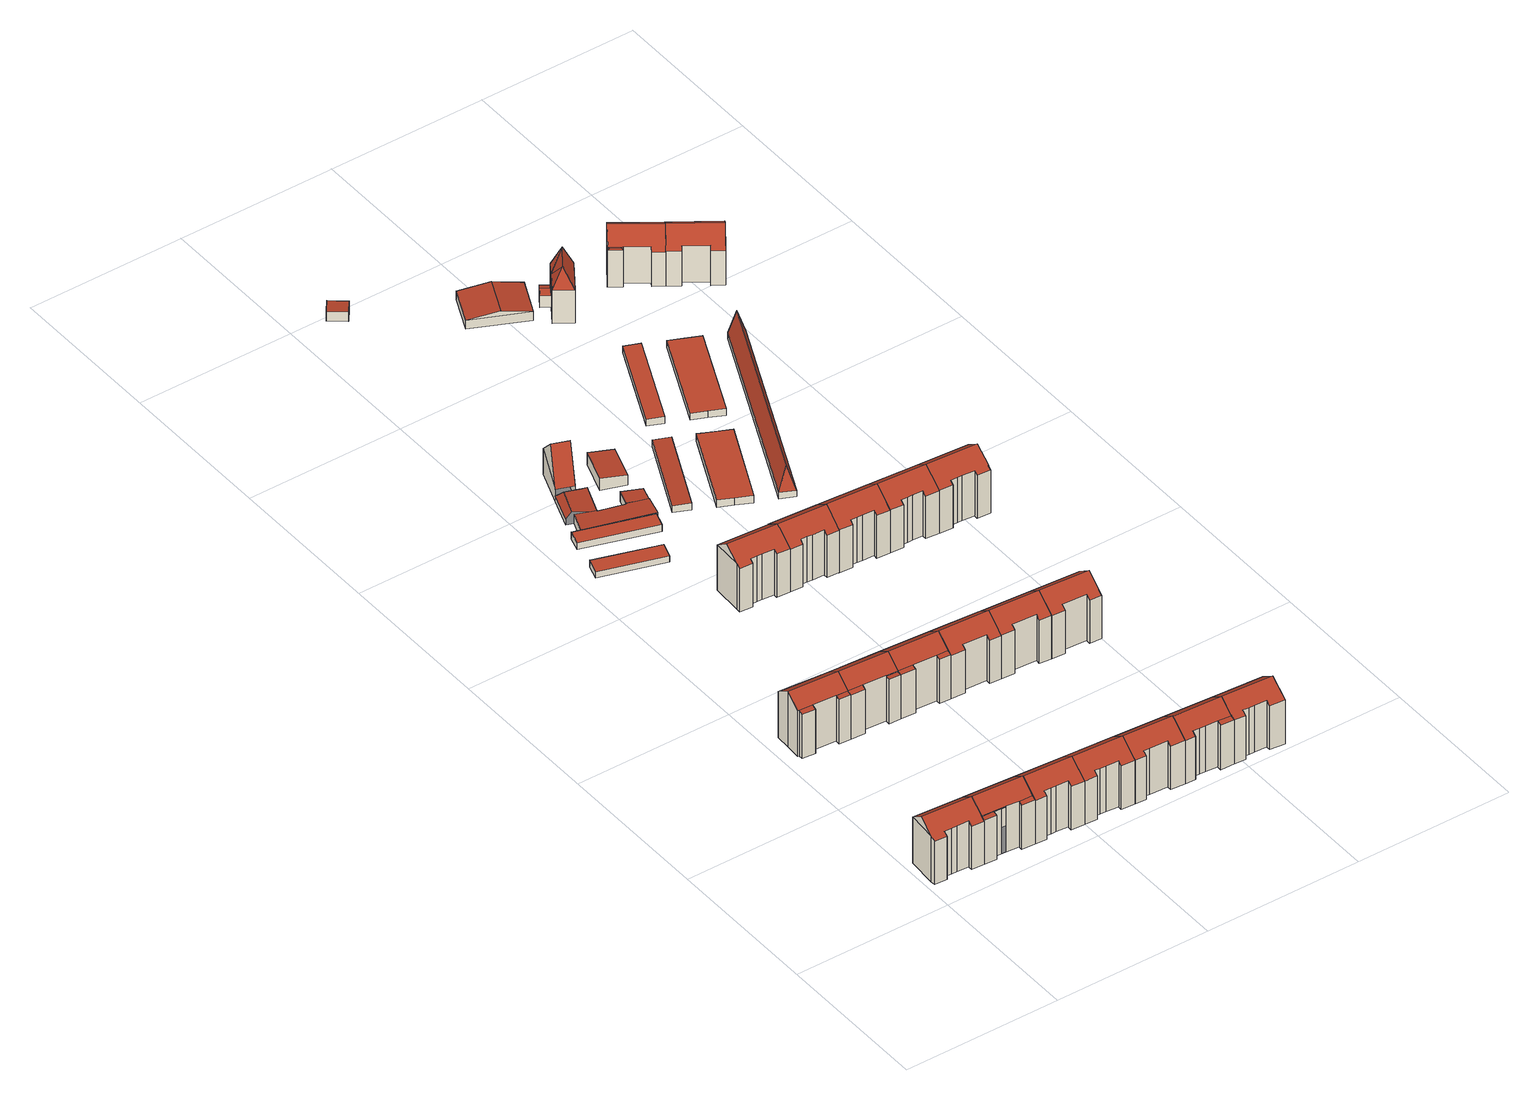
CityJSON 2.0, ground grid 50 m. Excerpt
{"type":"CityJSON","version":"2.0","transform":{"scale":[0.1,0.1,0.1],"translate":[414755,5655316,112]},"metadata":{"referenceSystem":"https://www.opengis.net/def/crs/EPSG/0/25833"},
"CityObjects":{
"building1":{"type":"Building","attributes":{"Dachtyp_tdc":"tdcFreeFormRoof","Gemeindeschluessel":14612000,"Dachneigung":34.83,"QualitaetDacherkennung":77,"Geometrietyp2DReferenz":"3000","measuredHeight":19.24,"function":"31001_9998","roofType":"5000"},"geometry":[{"type":"Solid","lod":"2","boundaries":[[[[0,1,2,3]],[[1,4,5,2]],[[4,6,7,5]],[[6,8,9,7]],[[8,10,11,9]],[[10,12,13,11]],[[12,14,15,13]],[[14,16,17,15]],[[16,18,19,17]],[[18,20,21,19]],[[20,22,23,21]],[[22,0,3,23]],[[24,16,14,25]],[[0,22,20,18,24,25,12,10,8,6,4,1]],[[14,12,25]],[[18,16,24]],[[3,2,5,7,9,11,13,15,17,19,21,23]]]],"semantics":{"surfaces":[{"type":"WallSurface"},{"type":"RoofSurface"},{"type":"GroundSurface"}],"values":[[0,0,0,0,0,0,0,0,0,0,0,0,1,1,0,0,2]]}}]},
"building2":{"type":"Building","attributes":{"Gemeindeschluessel":14612000,"Geometrietyp2DReferenz":"3000","function":"31001_9998","roofType":"9999"},"children":["building2-1","building2-2","building2-3"]},
"building2-1":{"type":"BuildingPart","attributes":{"Dachtyp_tdc":"tdcPolyFlatRoof","Dachneigung":11.85,"QualitaetDacherkennung":84,"Geometrietyp2DReferenz":"3000","measuredHeight":15.65,"roofType":"2100"},"parents":["building2"],"geometry":[{"type":"MultiSurface","lod":"2","boundaries":[[[26,27,28,29]],[[27,30,31,28]],[[30,32,21,31]],[[32,33,19,21]],[[32,30,27,26,34,26,35,33]],[[19,36,29,37,29,28,31,21]]],"semantics":{"surfaces":[{"type":"WallSurface"},{"type":"RoofSurface"},{"type":"GroundSurface"}],"values":[0,0,0,0,1,2]}}]},
"building2-2":{"type":"BuildingPart","attributes":{"Dachtyp_tdc":"tdcGableRoof","Dachneigung":35.96,"QualitaetDacherkennung":79,"Geometrietyp2DReferenz":"3000","measuredHeight":19.3,"roofType":"3100"},"parents":["building2"],"geometry":[{"type":"MultiSurface","lod":"2","boundaries":[[[38,39,34,37,40]],[[18,41,42,19,33]],[[41,16,17,42]],[[16,43,44,17]],[[43,45,46,44]],[[45,47,48,46]],[[45,43,16,41]],[[41,18,39,38,47,45]],[[40,37,29,36,19,42,17,44,46,48]]],"semantics":{"surfaces":[{"type":"WallSurface"},{"type":"RoofSurface"},{"type":"GroundSurface"}],"values":[0,0,0,0,0,0,1,1,2]}}]},
"building2-3":{"type":"BuildingPart","attributes":{"Dachtyp_tdc":"tdcPolyFlatRoof","Dachneigung":24.77,"QualitaetDacherkennung":75,"Geometrietyp2DReferenz":"3000","measuredHeight":15.86,"roofType":"2100"},"parents":["building2"],"geometry":[{"type":"MultiSurface","lod":"2","boundaries":[[[49,50,48,47]],[[49,51,52,50]],[[51,38,40,52]],[[38,51,49,47]],[[48,50,52,40]]],"semantics":{"surfaces":[{"type":"WallSurface"},{"type":"RoofSurface"},{"type":"GroundSurface"}],"values":[0,0,0,1,2]}}]},
"building3":{"type":"Building","attributes":{"Gemeindeschluessel":14612000,"Geometrietyp2DReferenz":"3000","function":"31001_9998","roofType":"9999"},"children":["building3-1","building3-2","building3-3"]},
"building3-1":{"type":"BuildingPart","attributes":{"Dachtyp_tdc":"tdcPolyFlatRoof","Dachneigung":12.32,"QualitaetDacherkennung":63,"Geometrietyp2DReferenz":"3000","measuredHeight":15.65,"roofType":"2100"},"parents":["building3"],"geometry":[{"type":"MultiSurface","lod":"2","boundaries":[[[53,54,55,56]],[[54,57,58,55]],[[57,59,60,58]],[[57,54,53,59]],[[56,55,58,60]]],"semantics":{"surfaces":[{"type":"WallSurface"},{"type":"RoofSurface"},{"type":"GroundSurface"}],"values":[0,0,0,1,2]}}]},
"building3-2":{"type":"BuildingPart","attributes":{"Dachtyp_tdc":"tdcPolyFlatRoof","Dachneigung":19.5,"QualitaetDacherkennung":60,"Geometrietyp2DReferenz":"3000","measuredHeight":15.75,"roofType":"2100"},"parents":["building3"],"geometry":[{"type":"MultiSurface","lod":"2","boundaries":[[[61,62,63,64]],[[62,65,66,63]],[[65,67,68,66]],[[67,65,62,61]],[[64,63,66,68]]],"semantics":{"surfaces":[{"type":"WallSurface"},{"type":"RoofSurface"},{"type":"GroundSurface"}],"values":[0,0,0,1,2]}}]},
"building3-3":{"type":"BuildingPart","attributes":{"Dachtyp_tdc":"tdcGableRoof","Dachneigung":35.61,"QualitaetDacherkennung":74,"Geometrietyp2DReferenz":"3000","measuredHeight":19.25,"roofType":"3100"},"parents":["building3"],"geometry":[{"type":"MultiSurface","lod":"2","boundaries":[[[69,61,64,60]],[[70,71,68,67]],[[70,72,73,71]],[[72,74,75,73]],[[74,76,77,75]],[[76,78,79,77]],[[78,80,53,56,79]],[[69,60,59]],[[78,76,74,72]],[[72,70,67,61,69,80,78]],[[64,68,71,73,75,77,79,56,60]]],"semantics":{"surfaces":[{"type":"WallSurface"},{"type":"RoofSurface"},{"type":"GroundSurface"}],"values":[0,0,0,0,0,0,0,0,1,1,2]}}]},
"building4":{"type":"Building","attributes":{"Dachtyp_tdc":"tdcFreeFormRoof","Gemeindeschluessel":14612000,"Dachneigung":33.36,"QualitaetDacherkennung":73,"Geometrietyp2DReferenz":"3000","measuredHeight":19.15,"function":"31001_9998","roofType":"5000"},"geometry":[{"type":"Solid","lod":"2","boundaries":[[[[81,82,83,84]],[[82,85,86,83]],[[85,87,88,86]],[[87,89,90,88]],[[89,91,50,90]],[[91,43,44,50]],[[43,92,93,44]],[[92,94,95,93]],[[94,96,97,95]],[[96,81,84,97]],[[81,96,94,98,99,91,89,87,85,82]],[[98,92,43,99]],[[94,92,98]],[[43,91,99]],[[84,83,86,88,90,50,44,93,95,97]]]],"semantics":{"surfaces":[{"type":"WallSurface"},{"type":"RoofSurface"},{"type":"GroundSurface"}],"values":[[0,0,0,0,0,0,0,0,0,0,1,1,0,0,2]]}}]},
"building5":{"type":"Building","attributes":{"Gemeindeschluessel":14612000,"Geometrietyp2DReferenz":"3000","function":"31001_9998","roofType":"9999"},"children":["building5-1","building5-2","building5-3"]},
"building5-1":{"type":"BuildingPart","attributes":{"Dachtyp_tdc":"tdcPolyFlatRoof","Dachneigung":3.36,"QualitaetDacherkennung":63,"Geometrietyp2DReferenz":"3000","measuredHeight":15.49,"roofType":"2100"},"parents":["building5"],"geometry":[{"type":"MultiSurface","lod":"2","boundaries":[[[100,101,102,103]],[[101,104,105,102]],[[104,106,107,105]],[[106,104,101,100]],[[103,102,105,107]]],"semantics":{"surfaces":[{"type":"WallSurface"},{"type":"RoofSurface"},{"type":"GroundSurface"}],"values":[0,0,0,1,2]}}]},
"building5-2":{"type":"BuildingPart","attributes":{"Dachtyp_tdc":"tdcGableRoof","Dachneigung":35.74,"QualitaetDacherkennung":74,"Geometrietyp2DReferenz":"3000","measuredHeight":19.31,"roofType":"3100"},"parents":["building5"],"geometry":[{"type":"MultiSurface","lod":"2","boundaries":[[[108,109,110,107]],[[80,76,77,56]],[[76,111,112,77]],[[76,78,113,111]],[[109,108,114,113,78,80]],[[80,78,76]],[[111,113,114]],[[112,103,107,110,56,77]],[[111,114,100,103,112]],[[108,107,106]]],"semantics":{"surfaces":[{"type":"WallSurface"},{"type":"RoofSurface"},{"type":"GroundSurface"}],"values":[0,0,0,1,1,0,0,2,0,0]}}]},
"building5-3":{"type":"BuildingPart","attributes":{"Dachtyp_tdc":"tdcPolyFlatRoof","Dachneigung":26.25,"QualitaetDacherkennung":67,"Geometrietyp2DReferenz":"3000","measuredHeight":15.89,"roofType":"2100"},"parents":["building5"],"geometry":[{"type":"MultiSurface","lod":"2","boundaries":[[[115,116,117,110,109]],[[116,118,55,117]],[[118,119,56,55]],[[119,80,56]],[[119,118,116,115]],[[110,117,55,56]]],"semantics":{"surfaces":[{"type":"WallSurface"},{"type":"RoofSurface"},{"type":"GroundSurface"}],"values":[0,0,0,0,1,2]}}]},
"building6":{"type":"Building","attributes":{"Dachtyp_tdc":"tdcFreeFormRoof","Gemeindeschluessel":14612000,"Dachneigung":33.93,"QualitaetDacherkennung":75,"Geometrietyp2DReferenz":"3000","measuredHeight":19.21,"function":"31001_9998","roofType":"5000"},"geometry":[{"type":"Solid","lod":"2","boundaries":[[[[120,121,122,123,94,124,125,126,127,128,129]],[[92,94,123]],[[121,130,122]],[[131,132,133,134,135,136,95,93,137,138,139]],[[129,128,132,131]],[[128,127,133,132]],[[127,126,134,133]],[[126,125,135,134]],[[125,124,136,135]],[[124,94,95,136]],[[94,92,93,95]],[[92,130,137,93]],[[130,121,138,137]],[[121,120,139,138]],[[120,129,131,139]],[[122,130,92,123]]]],"semantics":{"surfaces":[{"type":"RoofSurface"},{"type":"WallSurface"},{"type":"GroundSurface"}],"values":[[0,1,1,2,1,1,1,1,1,1,1,1,1,1,1,0]]}}]},
"building7":{"type":"Building","attributes":{"Dachtyp_tdc":"tdcPolyFlatRoof","Gemeindeschluessel":14612000,"Dachneigung":2.78,"QualitaetDacherkennung":84,"Geometrietyp2DReferenz":"3000","measuredHeight":2.33,"function":"31001_2463","roofType":"2100"},"geometry":[{"type":"Solid","lod":"2","boundaries":[[[[140,141,142,143]],[[141,144,145,142]],[[144,146,147,145]],[[146,140,143,147]],[[146,144,141,140]],[[143,142,145,147]]]],"semantics":{"surfaces":[{"type":"WallSurface"},{"type":"RoofSurface"},{"type":"GroundSurface"}],"values":[[0,0,0,0,1,2]]}}]},
"building8":{"type":"Building","attributes":{"Gemeindeschluessel":14612000,"Geometrietyp2DReferenz":"3000","function":"31001_9998","roofType":"9999"},"children":["building8-1","building8-2","building8-3"]},
"building8-1":{"type":"BuildingPart","attributes":{"Dachtyp_tdc":"tdcPolyFlatRoof","Dachneigung":12.71,"QualitaetDacherkennung":64,"Geometrietyp2DReferenz":"3000","measuredHeight":15.67,"roofType":"2100"},"parents":["building8"],"geometry":[{"type":"MultiSurface","lod":"2","boundaries":[[[148,149,102,150]],[[149,151,103,102]],[[152,148,150,153]],[[152,151,149,148]],[[150,102,103,153]]],"semantics":{"surfaces":[{"type":"WallSurface"},{"type":"RoofSurface"},{"type":"GroundSurface"}],"values":[0,0,0,1,2]}}]},
"building8-2":{"type":"BuildingPart","attributes":{"Dachtyp_tdc":"tdcPolyFlatRoof","Dachneigung":18.04,"QualitaetDacherkennung":70,"Geometrietyp2DReferenz":"3000","measuredHeight":15.77,"roofType":"2100"},"parents":["building8"],"geometry":[{"type":"MultiSurface","lod":"2","boundaries":[[[154,155,156,157]],[[155,158,159,156]],[[155,154,160,158]],[[159,161,157,156]],[[158,160,161,159]]],"semantics":{"surfaces":[{"type":"WallSurface"},{"type":"RoofSurface"},{"type":"GroundSurface"}],"values":[0,0,1,2,0]}}]},
"building8-3":{"type":"BuildingPart","attributes":{"Dachtyp_tdc":"tdcGableRoof","Dachneigung":35.73,"QualitaetDacherkennung":75,"Geometrietyp2DReferenz":"3000","measuredHeight":19.3,"roofType":"3100"},"parents":["building8"],"geometry":[{"type":"MultiSurface","lod":"2","boundaries":[[[160,162,152,153,161]],[[114,113,163,103,151]],[[113,111,112,163]],[[164,154,157,165]],[[164,166,111,113]],[[113,114,162,160,154,164]],[[153,103,163,112,167,165,157,161]],[[111,166,167,112]],[[166,164,165,167]]],"semantics":{"surfaces":[{"type":"WallSurface"},{"type":"RoofSurface"},{"type":"GroundSurface"}],"values":[0,0,0,0,1,1,2,0,0]}}]},
"building9":{"type":"Building","attributes":{"Dachtyp_tdc":"tdcPolyFlatRoof","Gemeindeschluessel":14612000,"Dachneigung":0,"QualitaetDacherkennung":83,"Geometrietyp2DReferenz":"3000","measuredHeight":2.29,"function":"31001_2463","roofType":"1000"},"geometry":[{"type":"Solid","lod":"2","boundaries":[[[[168,169,170,171]],[[169,172,173,170]],[[172,174,175,173]],[[174,168,171,175]],[[174,172,169,168]],[[171,170,173,175]]]],"semantics":{"surfaces":[{"type":"WallSurface"},{"type":"RoofSurface"},{"type":"GroundSurface"}],"values":[[0,0,0,0,1,2]]}}]},
"building10":{"type":"Building","attributes":{"Dachtyp_tdc":"tdcFreeFormRoof","Gemeindeschluessel":14612000,"Dachneigung":34.12,"QualitaetDacherkennung":74,"Geometrietyp2DReferenz":"3000","measuredHeight":19.23,"function":"31001_9998","roofType":"5000"},"geometry":[{"type":"Solid","lod":"2","boundaries":[[[[120,121,138,139]],[[121,176,137,138]],[[176,177,178,137]],[[177,179,180,178]],[[179,181,182,180]],[[181,183,184,182]],[[183,185,186,184]],[[185,187,188,186]],[[187,189,190,188]],[[189,191,192,190]],[[191,120,139,192]],[[193,177,176,122]],[[181,179,193,122,121,120,191,189,187,185,183]],[[176,121,122]],[[179,177,193]],[[139,138,137,178,180,182,184,186,188,190,192]]]],"semantics":{"surfaces":[{"type":"WallSurface"},{"type":"RoofSurface"},{"type":"GroundSurface"}],"values":[[0,0,0,0,0,0,0,0,0,0,0,1,1,0,0,2]]}}]},
"building11":{"type":"Building","attributes":{"Dachtyp_tdc":"tdcFreeFormRoof","Gemeindeschluessel":14612000,"Dachneigung":33.69,"QualitaetDacherkennung":70,"Geometrietyp2DReferenz":"3000","measuredHeight":19.27,"function":"31001_9998","roofType":"5000"},"geometry":[{"type":"Solid","lod":"2","boundaries":[[[[194,195,196,197]],[[195,198,199,196]],[[198,200,201,199]],[[200,202,203,201]],[[202,204,205,203]],[[204,206,207,205]],[[206,208,209,207]],[[208,210,211,209]],[[210,212,213,211]],[[212,214,215,213]],[[214,216,217,215]],[[216,194,197,217]],[[204,202,200,198,195,194,216,214,218,219,208,206]],[[218,212,210,219]],[[210,208,219]],[[214,212,218]],[[197,196,199,201,203,205,207,209,211,213,215,217]]]],"semantics":{"surfaces":[{"type":"WallSurface"},{"type":"RoofSurface"},{"type":"GroundSurface"}],"values":[[0,0,0,0,0,0,0,0,0,0,0,0,1,1,0,0,2]]}}]},
"building12":{"type":"Building","attributes":{"Dachtyp_tdc":"tdcFreeFormRoof","Gemeindeschluessel":14612000,"Dachneigung":34.63,"QualitaetDacherkennung":72,"Geometrietyp2DReferenz":"3000","measuredHeight":19.27,"function":"31001_9998","roofType":"5000"},"geometry":[{"type":"Solid","lod":"2","boundaries":[[[[220,221,222,223]],[[221,224,225,222]],[[224,226,156,225]],[[226,227,157,156]],[[227,166,167,157]],[[166,228,229,167]],[[228,230,231,229]],[[230,232,233,231]],[[232,234,235,233]],[[234,220,223,235]],[[236,228,166,164]],[[220,234,232,230,236,164,227,226,224,221]],[[230,228,236]],[[166,227,164]],[[223,222,225,156,157,167,229,231,233,235]]]],"semantics":{"surfaces":[{"type":"WallSurface"},{"type":"RoofSurface"},{"type":"GroundSurface"}],"values":[[0,0,0,0,0,0,0,0,0,0,1,1,0,0,2]]}}]},
"building13":{"type":"Building","attributes":{"Gemeindeschluessel":14612000,"Geometrietyp2DReferenz":"3000","function":"31001_2463","roofType":"9999"},"children":["building13-1","building13-2","building13-3","building13-4"]},
"building13-1":{"type":"BuildingPart","attributes":{"Dachtyp_tdc":"tdcPolyFlatRoof","Dachneigung":2.83,"QualitaetDacherkennung":62,"Geometrietyp2DReferenz":"3000","measuredHeight":3.54,"roofType":"2100"},"parents":["building13"],"geometry":[{"type":"MultiSurface","lod":"2","boundaries":[[[237,238,239,240,241]],[[238,242,243,239]],[[242,244,245,243]],[[246,247,248,249,250]],[[247,251,252,248]],[[251,253,254,255,252]],[[253,251,247,246,256,244,242,238,237,257]],[[240,239,243,245,249,248,252,255]]],"semantics":{"surfaces":[{"type":"WallSurface"},{"type":"RoofSurface"},{"type":"GroundSurface"}],"values":[0,0,0,0,0,0,1,2]}}]},
"building13-2":{"type":"BuildingPart","attributes":{"Dachtyp_tdc":"tdcGableRoof","Dachneigung":68.48,"QualitaetDacherkennung":4,"Geometrietyp2DReferenz":"3000","measuredHeight":16.36,"roofType":"3100"},"parents":["building13"],"geometry":[{"type":"MultiSurface","lod":"2","boundaries":[[[258,259,260,261]],[[259,262,263,264,260]],[[265,258,261,266,267]],[[262,259,268]],[[258,265,269]],[[259,258,269,268]],[[265,262,268,269]],[[261,260,264,266]]],"semantics":{"surfaces":[{"type":"WallSurface"},{"type":"RoofSurface"},{"type":"GroundSurface"}],"values":[0,0,0,0,0,1,1,2]}}]},
"building13-3":{"type":"BuildingPart","attributes":{"Dachtyp_tdc":"tdcPolyFlatRoof","Dachneigung":3.94,"QualitaetDacherkennung":75,"Geometrietyp2DReferenz":"3000","measuredHeight":3.45,"roofType":"2100"},"parents":["building13"],"geometry":[{"type":"MultiSurface","lod":"2","boundaries":[[[270,271,272,273]],[[271,250,249,272]],[[274,270,273,245,244]],[[274,256,250,271,270]],[[273,272,249,245]]],"semantics":{"surfaces":[{"type":"WallSurface"},{"type":"RoofSurface"},{"type":"GroundSurface"}],"values":[0,0,0,1,2]}}]},
"building13-4":{"type":"BuildingPart","attributes":{"Dachtyp_tdc":"tdcHipAndGableRoof","Dachneigung":11.16,"QualitaetDacherkennung":15,"Geometrietyp2DReferenz":"3000","measuredHeight":4.32,"roofType":"5000"},"parents":["building13"],"geometry":[{"type":"MultiSurface","lod":"2","boundaries":[[[275,241,240,276]],[[275,263,267,277]],[[267,278,279,277]],[[241,275,277,279,257]],[[280,266,264,276,240,255]],[[278,267,266,280]]],"semantics":{"surfaces":[{"type":"WallSurface"},{"type":"RoofSurface"},{"type":"GroundSurface"}],"values":[0,1,1,1,2,0]}}]},
"building14":{"type":"Building","attributes":{"Gemeindeschluessel":14612000,"Geometrietyp2DReferenz":"3000","function":"31001_9998","roofType":"9999"},"children":["building14-1","building14-2"]},
"building14-1":{"type":"BuildingPart","attributes":{"Dachtyp_tdc":"tdcPolyFlatRoof","Dachneigung":21.06,"QualitaetDacherkennung":81,"Geometrietyp2DReferenz":"3000","measuredHeight":15.89,"roofType":"2100"},"parents":["building14"],"geometry":[{"type":"MultiSurface","lod":"2","boundaries":[[[281,282,283,284]],[[285,286,287,288]],[[286,281,284,287]],[[286,285,282,281]],[[284,283,288,287]]],"semantics":{"surfaces":[{"type":"WallSurface"},{"type":"RoofSurface"},{"type":"GroundSurface"}],"values":[0,0,0,1,2]}}]},
"building14-2":{"type":"BuildingPart","attributes":{"Dachtyp_tdc":"tdcGableRoof","Dachneigung":35.55,"QualitaetDacherkennung":76,"Geometrietyp2DReferenz":"3000","measuredHeight":19.28,"roofType":"3100"},"parents":["building14"],"geometry":[{"type":"MultiSurface","lod":"2","boundaries":[[[289,290,283,282]],[[289,291,292,290]],[[291,293,294,292]],[[293,295,296,294]],[[295,297,182,296]],[[297,179,180,182]],[[179,298,299,180]],[[298,177,178,299]],[[177,300,301,178]],[[300,302,303,301]],[[302,285,288,303]],[[302,300,177,298]],[[298,179,297,295,293,291,289,282,285,302]],[[283,290,292,294,296,182,180,299,178,301,303,288]]],"semantics":{"surfaces":[{"type":"WallSurface"},{"type":"RoofSurface"},{"type":"GroundSurface"}],"values":[0,0,0,0,0,0,0,0,0,0,0,1,1,2]}}]},
"building15":{"type":"Building","attributes":{"Dachtyp_tdc":"tdcGableRoof","Gemeindeschluessel":14612000,"Dachneigung":35.7,"QualitaetDacherkennung":73,"Geometrietyp2DReferenz":"3000","measuredHeight":19.33,"function":"31001_9998","roofType":"3100"},"geometry":[{"type":"Solid","lod":"2","boundaries":[[[[304,305,306,307]],[[308,309,310,311]],[[311,312,313,314,315,316,317,318,305,304,319,308]],[[306,320,321,322,323,324,217,215,325,213,326,327,328,307]],[[305,318,320,306]],[[318,317,321,320]],[[317,316,322,321]],[[316,315,323,322]],[[315,314,324,323]],[[314,313,217,324]],[[313,312,215,217]],[[312,311,325,215]],[[311,310,213,325]],[[310,309,326,213]],[[309,308,327,326]],[[308,319,328,327]],[[319,304,307,328]]]],"semantics":{"surfaces":[{"type":"WallSurface"},{"type":"RoofSurface"},{"type":"GroundSurface"}],"values":[[0,1,1,2,0,0,0,0,0,0,0,0,0,0,0,0,0]]}}]},
"building16":{"type":"Building","attributes":{"Dachtyp_tdc":"tdcPolyFlatRoof","Gemeindeschluessel":14612000,"Dachneigung":5.63,"QualitaetDacherkennung":65,"Geometrietyp2DReferenz":"3000","measuredHeight":4.25,"function":"31001_2463","roofType":"2100"},"geometry":[{"type":"Solid","lod":"2","boundaries":[[[[329,330,331,332]],[[330,333,334,331]],[[333,335,336,334]],[[335,329,332,336]],[[335,333,330,329]],[[332,331,334,336]]]],"semantics":{"surfaces":[{"type":"WallSurface"},{"type":"RoofSurface"},{"type":"GroundSurface"}],"values":[[0,0,0,0,1,2]]}}]},
"building17":{"type":"Building","attributes":{"Dachtyp_tdc":"tdcFreeFormRoof","Gemeindeschluessel":14612000,"Dachneigung":34.44,"QualitaetDacherkennung":74,"Geometrietyp2DReferenz":"3000","measuredHeight":19.24,"function":"31001_9998","roofType":"5000"},"geometry":[{"type":"Solid","lod":"2","boundaries":[[[[337,338,339,340]],[[338,341,342,339]],[[341,343,233,342]],[[343,344,231,233]],[[344,345,229,231]],[[345,346,347,229]],[[346,348,349,347]],[[348,350,351,349]],[[350,337,340,351]],[[352,346,345,236]],[[348,352,236,344,343,341,338,337,350]],[[345,344,236]],[[348,346,352]],[[340,339,342,233,231,229,347,349,351]]]],"semantics":{"surfaces":[{"type":"WallSurface"},{"type":"RoofSurface"},{"type":"GroundSurface"}],"values":[[0,0,0,0,0,0,0,0,0,1,1,0,0,2]]}}]},
"building18":{"type":"Building","attributes":{"Gemeindeschluessel":14612000,"Dachtyp_tdc":"tdcPolyFlatRoof","Dachneigung":2.88,"QualitaetDacherkennung":92,"Geometrietyp2DReferenz":"3000","measuredHeight":2.53,"function":"31001_2463","roofType":"2100"},"geometry":[{"type":"Solid","lod":"2","boundaries":[[[[353,354,355,356]],[[353,357,358,354]],[[355,359,360,356]],[[354,358,359,355]],[[358,357,360,359]],[[357,353,356,360]]]],"semantics":{"surfaces":[{"type":"WallSurface"},{"type":"RoofSurface"},{"type":"GroundSurface"}],"values":[[0,1,2,0,0,0]]}}]},
"building19":{"type":"Building","attributes":{"Dachtyp_tdc":"tdcPolyFlatRoof","Gemeindeschluessel":14612000,"Dachneigung":6.77,"QualitaetDacherkennung":72,"Geometrietyp2DReferenz":"3000","measuredHeight":3.47,"function":"31001_2000","roofType":"2100"},"geometry":[{"type":"Solid","lod":"2","boundaries":[[[[361,362,363,364]],[[362,365,366,363]],[[365,367,368,366]],[[367,361,364,368]],[[367,365,362,361]],[[364,363,366,368]]]],"semantics":{"surfaces":[{"type":"WallSurface"},{"type":"RoofSurface"},{"type":"GroundSurface"}],"values":[[0,0,0,0,1,2]]}}]},
"building20":{"type":"Building","attributes":{"Dachtyp_tdc":"tdcFreeFormRoof","Gemeindeschluessel":14612000,"Dachneigung":32.2,"QualitaetDacherkennung":70,"Geometrietyp2DReferenz":"3000","measuredHeight":19.17,"function":"31001_9998","roofType":"5000"},"geometry":[{"type":"Solid","lod":"2","boundaries":[[[[369,370,371,372]],[[370,373,374,371]],[[373,375,376,374]],[[375,377,378,376]],[[377,379,380,378]],[[379,381,287,380]],[[381,382,288,287]],[[382,300,301,288]],[[300,383,384,301]],[[383,385,386,384]],[[385,369,372,386]],[[385,387,388,382,381,379,377,375,373,370,369]],[[387,383,300,388]],[[300,382,388]],[[385,383,387]],[[372,371,374,376,378,380,287,288,301,384,386]]]],"semantics":{"surfaces":[{"type":"WallSurface"},{"type":"RoofSurface"},{"type":"GroundSurface"}],"values":[[0,0,0,0,0,0,0,0,0,0,0,1,1,0,0,2]]}}]},
"building21":{"type":"Building","attributes":{"Dachtyp_tdc":"tdcFreeFormRoof","Gemeindeschluessel":14612000,"Dachneigung":34.88,"QualitaetDacherkennung":71,"Geometrietyp2DReferenz":"3000","measuredHeight":19.31,"function":"31001_9998","roofType":"5000"},"geometry":[{"type":"Solid","lod":"2","boundaries":[[[[389,390,391,392]],[[390,393,394,391]],[[393,395,396,394]],[[395,397,398,396]],[[397,399,400,398]],[[399,401,402,400]],[[401,403,404,402]],[[403,319,405,404]],[[319,406,407,405]],[[406,408,409,407]],[[408,410,411,409]],[[410,389,392,411]],[[412,408,406,413]],[[389,410,412,413,319,403,401,399,397,395,393,390]],[[410,408,412]],[[406,319,413]],[[392,391,394,396,398,400,402,404,405,407,409,411]]]],"semantics":{"surfaces":[{"type":"WallSurface"},{"type":"RoofSurface"},{"type":"GroundSurface"}],"values":[[0,0,0,0,0,0,0,0,0,0,0,0,1,1,0,0,2]]}}]},
"building22":{"type":"Building","attributes":{"Dachtyp_tdc":"tdcFreeFormRoof","Gemeindeschluessel":14612000,"Dachneigung":35.18,"QualitaetDacherkennung":72,"Geometrietyp2DReferenz":"3000","measuredHeight":19.27,"function":"31001_9998","roofType":"5000"},"geometry":[{"type":"Solid","lod":"2","boundaries":[[[[414,415,416,417]],[[415,418,419,416]],[[418,420,421,419]],[[420,422,349,421]],[[422,346,347,349]],[[346,423,424,347]],[[423,425,426,424]],[[425,427,428,426]],[[427,414,417,428]],[[420,418,415,414,427,425,429,352,422]],[[429,423,346,352]],[[346,422,352]],[[425,423,429]],[[417,416,419,421,349,347,424,426,428]]]],"semantics":{"surfaces":[{"type":"WallSurface"},{"type":"RoofSurface"},{"type":"GroundSurface"}],"values":[[0,0,0,0,0,0,0,0,0,1,1,0,0,2]]}}]},
"building23":{"type":"Building","attributes":{"Dachtyp_tdc":"tdcPolyFlatRoof","Gemeindeschluessel":14612000,"Dachneigung":0,"QualitaetDacherkennung":91,"Geometrietyp2DReferenz":"3000","measuredHeight":2.41,"function":"31001_2463","roofType":"1000"},"geometry":[{"type":"Solid","lod":"2","boundaries":[[[[430,431,432,433]],[[431,434,435,432]],[[434,436,437,435]],[[436,438,439,437]],[[438,440,441,439]],[[440,430,433,441]],[[440,438,436,434,431,430]],[[433,432,435,437,439,441]]]],"semantics":{"surfaces":[{"type":"WallSurface"},{"type":"RoofSurface"},{"type":"GroundSurface"}],"values":[[0,0,0,0,0,0,1,2]]}}]},
"building24":{"type":"Building","attributes":{"Dachtyp_tdc":"tdcFreeFormRoof","Gemeindeschluessel":14612000,"Dachneigung":34.01,"QualitaetDacherkennung":71,"Geometrietyp2DReferenz":"3000","measuredHeight":19.27,"function":"31001_9998","roofType":"5000"},"geometry":[{"type":"Solid","lod":"2","boundaries":[[[[442,410,443,444]],[[410,408,445,443]],[[408,446,447,445]],[[446,448,449,447]],[[448,450,451,449]],[[450,452,453,451]],[[452,454,455,453]],[[454,456,457,455]],[[456,458,459,457]],[[458,460,461,459]],[[460,462,463,461]],[[462,442,444,463]],[[450,448,464,465,410,442,462,460,458,456,454,452]],[[464,446,408,465]],[[408,410,465]],[[448,446,464]],[[444,443,445,447,449,451,453,455,457,459,461,463]]]],"semantics":{"surfaces":[{"type":"WallSurface"},{"type":"RoofSurface"},{"type":"GroundSurface"}],"values":[[0,0,0,0,0,0,0,0,0,0,0,0,1,1,0,0,2]]}}]},
"building25":{"type":"Building","attributes":{"Dachtyp_tdc":"tdcPolyFlatRoof","Gemeindeschluessel":14612000,"Dachneigung":2.9,"QualitaetDacherkennung":90,"Geometrietyp2DReferenz":"3000","measuredHeight":2.5,"function":"31001_2463","roofType":"2100"},"geometry":[{"type":"Solid","lod":"2","boundaries":[[[[466,467,468,469]],[[467,470,471,468]],[[470,472,473,471]],[[472,466,469,473]],[[472,470,467,466]],[[469,468,471,473]]]],"semantics":{"surfaces":[{"type":"WallSurface"},{"type":"RoofSurface"},{"type":"GroundSurface"}],"values":[[0,0,0,0,1,2]]}}]},
"building26":{"type":"Building","attributes":{"Dachtyp_tdc":"tdcGableRoof","Gemeindeschluessel":14612000,"Dachneigung":10.67,"QualitaetDacherkennung":74,"Geometrietyp2DReferenz":"3000","measuredHeight":4.83,"function":"31001_2000","roofType":"3100"},"geometry":[{"type":"Solid","lod":"2","boundaries":[[[[474,475,476,477]],[[475,478,479,476]],[[478,480,481,479]],[[480,474,477,481]],[[478,475,482]],[[474,480,483]],[[475,474,483,482]],[[480,478,482,483]],[[477,476,479,481]]]],"semantics":{"surfaces":[{"type":"WallSurface"},{"type":"RoofSurface"},{"type":"GroundSurface"}],"values":[[0,0,0,0,0,0,1,1,2]]}}]},
"building27":{"type":"Building","attributes":{"Dachtyp_tdc":"tdcFreeFormRoof","Gemeindeschluessel":14612000,"Dachneigung":33.59,"QualitaetDacherkennung":72,"Geometrietyp2DReferenz":"3000","measuredHeight":19.26,"function":"31001_9998","roofType":"5000"},"geometry":[{"type":"Solid","lod":"2","boundaries":[[[[484,485,486,487]],[[485,488,489,486]],[[488,490,491,489]],[[490,492,493,491]],[[492,494,495,493]],[[494,496,451,495]],[[496,448,449,451]],[[448,446,447,449]],[[446,497,498,447]],[[497,499,500,498]],[[499,501,502,500]],[[501,503,504,502]],[[503,484,487,504]],[[505,497,446,464]],[[485,484,503,501,499,505,464,448,496,494,492,490,488]],[[446,448,464]],[[499,497,505]],[[487,486,489,491,493,495,451,449,447,498,500,502,504]]]],"semantics":{"surfaces":[{"type":"WallSurface"},{"type":"RoofSurface"},{"type":"GroundSurface"}],"values":[[0,0,0,0,0,0,0,0,0,0,0,0,0,1,1,0,0,2]]}}]},
"building28":{"type":"Building","attributes":{"Dachtyp_tdc":"tdcFreeFormRoof","Gemeindeschluessel":14612000,"Dachneigung":71.17,"QualitaetDacherkennung":8,"Geometrietyp2DReferenz":"3000","measuredHeight":9.36,"function":"31001_2463","roofType":"5000"},"geometry":[{"type":"Solid","lod":"2","boundaries":[[[[506,507,508,509]],[[507,510,511,508]],[[510,512,513,511]],[[512,506,509,513]],[[514,512,510]],[[515,514,510,507]],[[515,507,506]],[[514,515,506,512]],[[509,508,511,513]]]],"semantics":{"surfaces":[{"type":"WallSurface"},{"type":"RoofSurface"},{"type":"GroundSurface"}],"values":[[0,0,0,0,0,1,1,1,2]]}}]},
"building29":{"type":"Building","attributes":{"Dachtyp_tdc":"tdcPolyFlatRoof","Gemeindeschluessel":14612000,"Dachneigung":0,"QualitaetDacherkennung":95,"Geometrietyp2DReferenz":"3000","measuredHeight":2.3,"function":"31001_2463","roofType":"1000"},"geometry":[{"type":"Solid","lod":"2","boundaries":[[[[516,517,518,519]],[[517,520,521,518]],[[520,522,523,521]],[[522,524,525,523]],[[524,526,527,525]],[[526,516,519,527]],[[526,524,522,520,517,516]],[[519,518,521,523,525,527]]]],"semantics":{"surfaces":[{"type":"WallSurface"},{"type":"RoofSurface"},{"type":"GroundSurface"}],"values":[[0,0,0,0,0,0,1,2]]}}]},
"building30":{"type":"Building","attributes":{"Dachtyp_tdc":"tdcGableRoof","Gemeindeschluessel":14612000,"Dachneigung":13.84,"QualitaetDacherkennung":66,"Geometrietyp2DReferenz":"3000","measuredHeight":4.65,"function":"31001_2000","roofType":"3100"},"geometry":[{"type":"Solid","lod":"2","boundaries":[[[[528,529,530,531]],[[529,532,533,530]],[[532,534,535,533]],[[534,528,531,535]],[[532,529,536]],[[528,534,537]],[[529,528,537,536]],[[534,532,536,537]],[[531,530,533,535]]]],"semantics":{"surfaces":[{"type":"WallSurface"},{"type":"RoofSurface"},{"type":"GroundSurface"}],"values":[[0,0,0,0,0,0,1,1,2]]}}]},
"building31":{"type":"Building","attributes":{"Dachtyp_tdc":"tdcFreeFormRoof","Gemeindeschluessel":14612000,"Dachneigung":61.64,"QualitaetDacherkennung":2,"Geometrietyp2DReferenz":"3000","measuredHeight":17.25,"function":"31001_2000","roofType":"5000"},"geometry":[{"type":"Solid","lod":"2","boundaries":[[[[538,539,540,535]],[[539,541,542,540]],[[541,543,544,542]],[[543,545,531,544]],[[545,538,535,531]],[[546,543,541]],[[547,546,541,539]],[[545,547,538]],[[545,546,547]],[[546,545,543]],[[538,547,539]],[[535,540,542,544,531]]]],"semantics":{"surfaces":[{"type":"WallSurface"},{"type":"RoofSurface"},{"type":"GroundSurface"}],"values":[[0,0,0,0,0,1,1,1,1,1,0,2]]}}]},
"building32":{"type":"Building","attributes":{"Gemeindeschluessel":14612000,"Geometrietyp2DReferenz":"3000","function":"31001_9998","roofType":"9999"},"children":["building32-1","building32-2"]},
"building32-1":{"type":"BuildingPart","attributes":{"Dachtyp_tdc":"tdcGableRoof","Dachneigung":35.62,"QualitaetDacherkennung":78,"Geometrietyp2DReferenz":"3000","measuredHeight":16.4,"roofType":"3100"},"parents":["building32"],"geometry":[{"type":"MultiSurface","lod":"2","boundaries":[[[548,549,550,551]],[[549,552,553,550]],[[554,555,556,557]],[[555,558,559,556]],[[558,560,561,559]],[[560,562,563,561]],[[562,564,565,563]],[[564,566,567,565]],[[566,548,551,567]],[[562,560,558,555]],[[555,554,552,549,548,566,564,562]],[[551,550,553,557,556,559,561,563,565,567]]],"semantics":{"surfaces":[{"type":"WallSurface"},{"type":"RoofSurface"},{"type":"GroundSurface"}],"values":[0,0,0,0,0,0,0,0,0,1,1,2]}}]},
"building32-2":{"type":"BuildingPart","attributes":{"Dachtyp_tdc":"tdcFreeFormRoof","Dachneigung":17.46,"QualitaetDacherkennung":27,"Geometrietyp2DReferenz":"3000","measuredHeight":12.92,"roofType":"5000"},"parents":["building32"],"geometry":[{"type":"MultiSurface","lod":"2","boundaries":[[[568,569,553,552]],[[568,570,571,569]],[[570,554,557,571]],[[572,554,570]],[[573,572,570,568]],[[573,568,552]],[[572,573,552,554]],[[553,569,571,557]]],"semantics":{"surfaces":[{"type":"WallSurface"},{"type":"RoofSurface"},{"type":"GroundSurface"}],"values":[0,0,0,1,1,1,1,2]}}]},
"building33":{"type":"Building","attributes":{"Dachtyp_tdc":"tdcFreeFormRoof","Gemeindeschluessel":14612000,"Dachneigung":33.81,"QualitaetDacherkennung":71,"Geometrietyp2DReferenz":"3000","measuredHeight":16.32,"function":"31001_9998","roofType":"5000"},"geometry":[{"type":"Solid","lod":"2","boundaries":[[[[574,575,576,577]],[[575,578,579,576]],[[578,580,581,579]],[[580,582,567,581]],[[582,583,565,567]],[[583,560,561,565]],[[560,584,585,561]],[[584,586,587,585]],[[586,574,577,587]],[[586,588,589,583,582,580,578,575,574]],[[588,584,560,589]],[[586,584,588]],[[560,583,589]],[[577,576,579,581,567,565,561,585,587]]]],"semantics":{"surfaces":[{"type":"WallSurface"},{"type":"RoofSurface"},{"type":"GroundSurface"}],"values":[[0,0,0,0,0,0,0,0,0,1,1,0,0,2]]}}]}
},
"vertices":[
[129,80,184],[92,82,184],[92,82,26],[129,80,26],[74,83,184],[74,83,26],[51,84,184],[51,84,26],[50,71,175],[50,71,26],[10,73,175],[10,73,26],[10,87,184],[10,87,26],[17,182,185],[17,182,26],[175,172,185],[175,172,26],[169,77,184],[169,77,26],[168,63,175],[168,63,26],[128,66,175],[128,66,26],[172,126,218],[14,136,218],
[231,73,182],[209,74,182],[209,74,26],[231,73,26],[208,61,179],[208,61,26],[168,63,179],[169,77,182],[248,72,182],[209,75,182],[209,75,26],[248,72,26],
[288,69,184],[248,72,184],[288,69,26],[172,125,219],[172,125,26],[337,161,185],[337,161,26],[334,114,219],[334,114,26],[331,67,184],[331,67,26],
[330,53,178],[330,53,26],[287,56,178],[287,56,26],
[194,721,180],[193,707,177],[193,707,23],[194,721,23],[156,709,177],[156,709,23],[157,723,180],[157,723,23],
[82,728,181],[81,714,176],[81,714,23],[82,728,23],[39,717,176],[39,717,23],[40,731,181],[40,731,23],
[157,723,181],[35,731,181],[35,731,23],[38,779,216],[38,779,23],[41,828,181],[41,828,23],[200,817,181],[200,817,23],[197,769,216],[197,769,23],[194,721,181],
[444,60,185],[407,62,185],[407,62,26],[444,60,26],[390,63,185],[390,63,26],[368,64,185],[368,64,26],[367,51,176],[367,51,26],[330,53,176],[493,152,185],[493,152,26],[486,42,176],[486,42,26],[443,45,176],[443,45,26],[490,106,217],[334,116,217],
[352,711,178],[352,697,177],[352,697,23],[352,711,23],[315,699,177],[315,699,23],[316,713,178],[316,713,23],
[316,713,181],[240,718,181],[240,718,23],[359,807,181],[359,807,23],[355,759,216],[352,711,181],
[240,718,182],[239,704,175],[239,704,23],[193,707,175],[194,721,182],
[647,33,176],[648,47,185],[651,95,218],[490,105,218],[526,40,176],[527,54,185],[546,53,185],[565,52,185],[604,49,185],[603,36,176],[654,142,185],[603,36,26],[604,49,26],[565,52,26],[546,53,26],[527,54,26],[526,40,26],[654,142,26],[648,47,26],[647,33,26],
[40,1661,47],[55,1708,49],[55,1708,26],[40,1661,26],[255,1646,49],[255,1646,26],[240,1599,47],[240,1599,26],
[399,694,176],[352,697,176],[399,694,23],[352,711,180],[400,708,180],[400,708,23],
[512,701,181],[511,687,176],[511,687,23],[512,701,23],[475,689,176],[475,689,23],[476,703,181],[476,703,23],
[400,708,181],[355,759,23],[515,749,216],[515,749,23],[518,797,181],[518,797,23],
[71,1788,48],[85,1835,48],[85,1835,25],[71,1788,25],[316,1764,48],[316,1764,25],[301,1717,48],[301,1717,25],
[654,142,184],[813,132,184],[813,132,26],[807,37,185],[807,37,26],[806,23,176],[806,23,26],[760,26,176],[760,26,26],[761,40,185],[761,40,26],[703,43,185],[703,43,26],[684,44,185],[684,44,26],[683,31,176],[683,31,26],[810,85,218],
[386,1311,173],[387,1323,181],[387,1323,23],[386,1311,23],[350,1326,181],[350,1326,23],[334,1327,181],[334,1327,23],[312,1328,181],[312,1328,23],[311,1316,173],[311,1316,23],[269,1319,173],[269,1319,23],[270,1331,181],[270,1331,23],[276,1430,180],[276,1430,23],[437,1420,180],[437,1420,23],[430,1320,181],[430,1320,23],[429,1308,173],[429,1308,23],[433,1371,215],[273,1382,215],
[635,693,182],[558,698,182],[558,698,23],[635,693,23],[557,684,173],[557,684,23],[511,687,173],[512,701,182],[678,787,181],[678,787,23],[672,691,182],[672,691,23],[671,677,172],[671,677,23],[634,679,172],[634,679,23],[675,739,216],
[200,1875,41],[200,1874,41],[200,1874,9],[200,1875,9],[200,1875,38],[280,1852,41],[280,1852,9],[280,1854,41],[280,1854,9],[344,1834,41],[326,1770,44],[326,1770,9],[344,1834,9],[344,1834,38],[114,1832,44],[114,1832,9],[141,1898,40],[141,1898,32],[141,1898,9],[314,1843,41],[188,1880,41],
[197,2117,98],[249,2097,98],[249,2097,9],[197,2117,9],[206,1983,52],[206,1983,34],[206,1983,9],[155,2003,52],[155,2003,9],[155,2003,29],[223,2028,172],[172,2047,172],
[296,1902,43],[358,1881,38],[358,1881,9],[296,1902,9],[280,1854,43],
[238,1972,38],[238,1972,9],[166,1980,52],[119,1906,30],[135,1900,52],[119,1906,9],
[918,15,179],[919,30,184],[919,30,26],[918,15,26],[962,27,184],[962,13,179],[962,13,26],[962,27,26],
[881,32,185],[881,32,26],[862,33,184],[862,33,26],[840,35,184],[840,35,26],[839,21,175],[839,21,26],[806,23,175],[810,84,218],[810,84,26],[968,122,184],[968,122,26],[965,74,218],[965,74,26],
[584,1297,170],[545,1299,170],[545,1299,23],[584,1297,23],[589,1360,216],[592,1409,181],[437,1420,181],[433,1371,216],[430,1320,180],[429,1308,171],[469,1305,171],[470,1317,180],[491,1316,180],[509,1314,179],[545,1312,179],[585,1309,179],[545,1312,23],[509,1314,23],[491,1316,23],[470,1317,23],[469,1305,23],[433,1371,23],[592,1409,23],[589,1360,23],[585,1309,23],
[355,1948,42],[281,1973,49],[281,1973,7],[355,1948,7],[318,2082,49],[318,2082,7],[392,2057,42],[392,2057,7],
[793,683,183],[715,688,183],[715,688,23],[793,683,23],[714,674,173],[714,674,23],[671,677,173],[672,691,183],[678,787,180],[837,777,180],[837,777,23],[830,666,173],[830,666,23],[792,669,173],[792,669,23],[834,729,216],
[550,2016,35],[429,1758,35],[429,1758,10],[550,2016,10],[502,2039,32],[381,1780,32],[381,1780,10],[502,2039,10],
[109,2987,41],[142,3029,35],[142,3029,7],[109,2987,7],[190,2992,35],[190,2992,7],[157,2949,41],[157,2949,7],
[1075,6,178],[1075,20,187],[1075,20,26],[1075,6,26],[1037,22,187],[1037,22,26],[1018,23,187],[1018,23,26],[999,25,187],[999,25,26],[998,10,178],[998,10,26],[962,13,178],[962,27,187],[1129,112,184],[1129,112,26],[1123,2,178],[1123,2,26],[1127,65,217],[966,75,217],
[744,1285,170],[702,1288,170],[702,1288,22],[744,1285,22],[703,1301,179],[703,1301,22],[667,1303,179],[667,1303,22],[649,1304,179],[649,1304,22],[628,1306,179],[628,1306,22],[627,1294,170],[627,1294,22],[584,1297,171],[584,1297,22],[585,1309,22],[592,1409,182],[592,1409,22],[752,1398,182],[752,1398,22],[745,1298,179],[745,1298,22],[749,1350,216],[589,1361,216],
[951,659,172],[952,673,182],[952,673,23],[951,659,23],[875,678,182],[875,678,23],[874,663,172],[874,663,23],[830,666,172],[996,767,180],[996,767,23],[990,671,182],[990,671,23],[989,656,172],[989,656,23],[993,719,216],
[583,1685,34],[536,1708,34],[536,1708,9],[583,1685,9],[491,1729,34],[491,1729,9],[613,1989,34],[613,1989,9],[658,1968,34],[658,1968,9],[705,1946,34],[705,1946,9],
[744,1285,171],[745,1298,23],[744,1285,23],[752,1398,23],[908,1387,182],[908,1387,23],[901,1287,179],[901,1287,23],[900,1274,170],[900,1274,23],[857,1277,170],[857,1277,23],[857,1290,179],[857,1290,23],[825,1292,179],[825,1292,23],[808,1293,179],[808,1293,23],[788,1295,179],[788,1295,23],[787,1282,170],[787,1282,23],[904,1341,215],[749,1351,215],
[673,2407,33],[719,2386,35],[719,2386,10],[673,2407,10],[587,2097,35],[587,2097,10],[541,2118,33],[541,2118,10],
[391,2737,39],[444,2853,39],[444,2853,9],[391,2737,9],[613,2776,39],[613,2776,9],[560,2660,39],[560,2660,9],[531,2813,57],[478,2697,57],
[1019,1266,171],[1020,1278,179],[1020,1278,23],[1019,1266,23],[981,1281,179],[981,1281,23],[967,1282,179],[967,1282,23],[944,1284,179],[944,1284,23],[943,1271,171],[943,1271,23],[900,1274,171],[1070,1376,182],[1070,1376,23],[1064,1275,179],[1064,1275,23],[1062,1275,179],[1062,1275,23],[1062,1263,171],[1062,1263,23],[1067,1330,215],
[690,1636,33],[645,1657,33],[645,1657,12],[690,1636,12],[934,2287,33],[934,2287,12],[978,2266,33],[978,2266,12],[956,2277,105],[678,1669,105],
[695,2049,33],[651,2069,33],[651,2069,10],[695,2049,10],[782,2357,33],[782,2357,10],[826,2337,33],[826,2337,10],[872,2316,33],[872,2316,10],[741,2028,33],[741,2028,10],
[631,2677,50],[605,2694,50],[605,2694,10],[631,2677,10],[630,2731,51],[630,2731,10],[655,2713,51],[655,2713,10],[619,2714,56],[644,2697,56],
[655,2713,125],[707,2679,125],[707,2679,10],[643,2584,125],[643,2584,10],[591,2618,125],[591,2618,10],[631,2677,125],[634,2627,182],[681,2696,182],
[902,2590,126],[909,2601,135],[909,2601,9],[902,2590,9],[847,2644,136],[847,2644,9],[812,2668,136],[841,2712,173],[841,2712,9],[812,2668,9],[869,2751,139],[869,2751,9],[997,2662,139],[997,2662,9],[970,2622,173],[970,2622,9],[940,2579,135],[940,2579,9],[933,2569,126],[933,2569,9],
[839,2633,136],[839,2633,9],[804,2658,136],[804,2658,9],[813,2659,138],[838,2642,138],
[1032,2500,128],[1040,2511,137],[1040,2511,9],[1032,2500,9],[976,2555,136],[976,2555,9],[968,2544,128],[968,2544,9],[933,2569,128],[940,2579,136],[1130,2571,139],[1130,2571,9],[1065,2477,128],[1065,2477,9],[1103,2532,172],[971,2623,172]
]}
